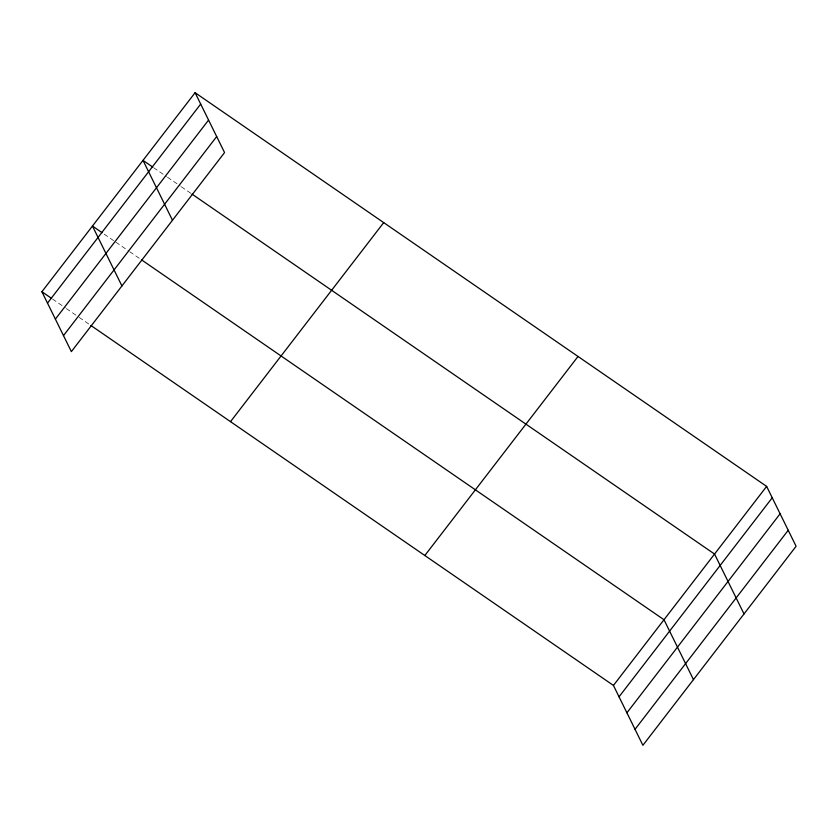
<?xml version="1.0" encoding="UTF-8"?>
<svg xmlns="http://www.w3.org/2000/svg" width="838" height="838" viewBox="0 0 838 838"><rect width="100%" height="100%" fill="white"/><g stroke="black" fill="none" stroke-linecap="round" stroke-linejoin="round"><path stroke-width="0.63" stroke-dasharray="4.19 3.14" d="M153.658 167.705L166.448 176.514M167.516 177.247L180.306 186.046M181.364 186.79L190.959 193.389M104.174 234.116L114.827 241.459M115.895 242.192L128.685 251.002M129.754 251.735L140.407 259.078M52.553 299.061L65.343 307.871M66.412 308.604L78.133 316.68M79.191 317.413L89.855 324.756"/><path stroke-width="1.26" d="M195.097 92.693L224.563 152.568L71.366 351.614L41.9 291.729L195.097 92.693L766.634 486.386L796.1 546.271L642.903 745.307L613.437 685.432L90.913 325.49M47.504 303.105L200.691 104.069M55.381 319.11L208.568 120.075M63.489 335.609L216.686 136.563M230.513 421.65L383.699 222.615M424.835 555.51L578.021 356.464M613.437 685.432L766.634 486.386M619.041 696.807L772.238 497.772M626.918 712.813L780.115 513.778M635.036 729.311L788.223 530.265M152.6 166.972L143.005 160.362L172.471 220.247M192.028 194.123L714.552 554.065L744.018 613.95M102.047 232.65L92.452 226.04L121.919 285.926M141.475 259.811L664 619.743L693.466 679.628M41.9 291.729L51.495 298.328"/></g></svg>
